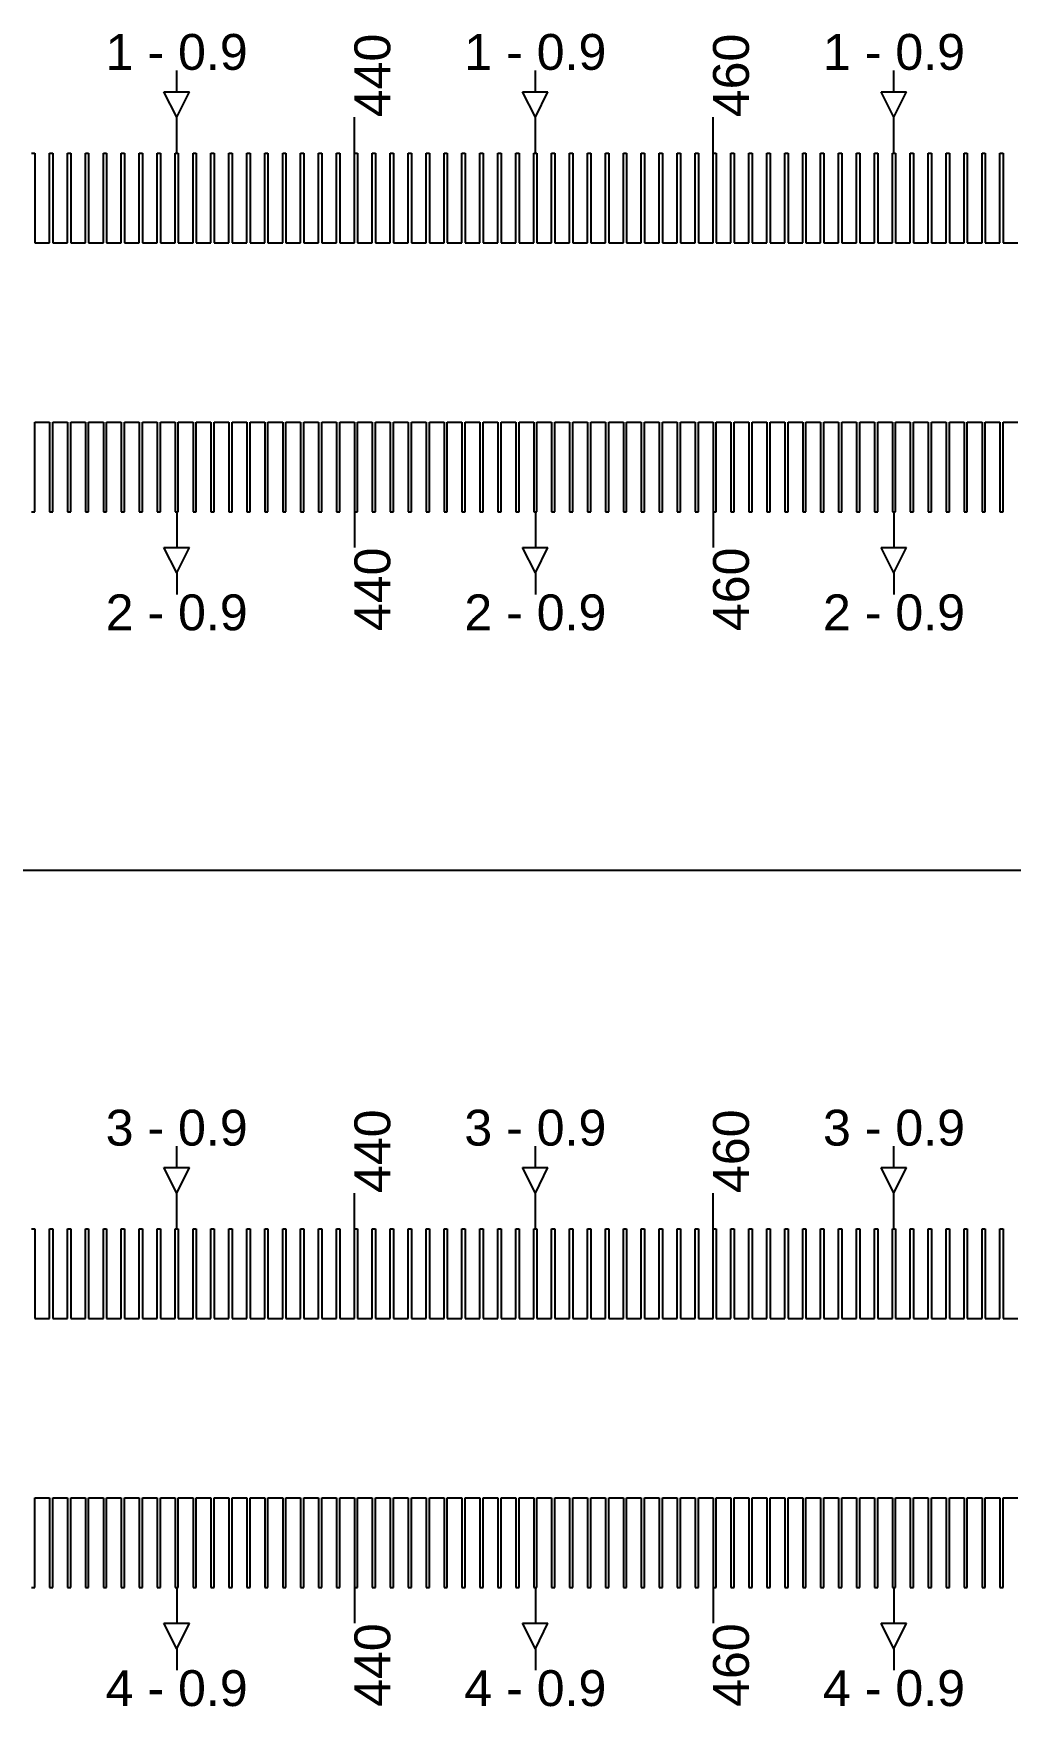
# Model space of a CAD drawing. Extents: x -119394 to 128420, y 74496 to 185496.
# Drawn here: x 11767.3 to 12039.7, y 112562.7 to 113029.2 of the extents above; entities that cross this region are included whole.
import ezdxf

# ---------------------------------------------------------------- set-up
doc = ezdxf.new("R2010")
doc.units = 13
doc.layers.add('CL - Label-1', color=120, linetype='Continuous')
doc.layers.add('CL - Label-2', color=132, linetype='Continuous')
doc.layers.add('CL - Sub-Micro', color=7, linetype='Continuous', true_color=0x47d1ff)
doc.styles.get("Standard").update_dxf_attribs({"font": 'arial.ttf'})

msp = doc.modelspace()

# ---------------------------------------------------------------- linework, layer by layer
for p, q in [((11807.24, 113012.94), (11807.24, 113018.94)), ((11907.24, 113012.94), (11907.24, 113018.94)), ((12007.24, 113012.94), (12007.24, 113018.94)), ((11807.24, 112995.86), (11807.24, 113005.86)), ((11856.79, 112995.86), (11856.79, 113005.86)), ((11907.24, 112995.86), (11907.24, 113005.86)), ((11956.79, 112995.86), (11956.79, 113005.86)), ((12007.24, 112995.86), (12007.24, 113005.86)), ((11807.24, 112895.86), (11807.24, 112885.86)), ((11856.79, 112895.86), (11856.79, 112885.86)), ((11907.24, 112895.86), (11907.24, 112885.86)), ((11956.79, 112895.86), (11956.79, 112885.86)), ((12007.24, 112895.86), (12007.24, 112885.86)), ((11807.24, 112878.79), (11807.24, 112872.79)), ((11907.24, 112878.79), (11907.24, 112872.79)), ((12007.24, 112878.79), (12007.24, 112872.79)), ((4356.79, 112795.86), (14856.79, 112795.86)), ((11807.24, 112712.94), (11807.24, 112718.94)), ((11907.24, 112712.94), (11907.24, 112718.94)), ((12007.24, 112712.94), (12007.24, 112718.94)), ((11807.24, 112695.86), (11807.24, 112705.86)), ((11856.79, 112695.86), (11856.79, 112705.86)), ((11907.24, 112695.86), (11907.24, 112705.86)), ((11956.79, 112695.86), (11956.79, 112705.86)), ((12007.24, 112695.86), (12007.24, 112705.86)), ((11807.24, 112595.86), (11807.24, 112585.86)), ((11856.79, 112595.86), (11856.79, 112585.86)), ((11907.24, 112595.86), (11907.24, 112585.86)), ((11956.79, 112595.86), (11956.79, 112585.86)), ((12007.24, 112595.86), (12007.24, 112585.86)), ((11807.24, 112578.79), (11807.24, 112572.79)), ((11907.24, 112578.79), (11907.24, 112572.79)), ((12007.24, 112578.79), (12007.24, 112572.79))]:
    msp.add_line(p, q)
at = {"layer": 'CL - Label-2'}
for p, q in [((11807.24, 113005.86), (11803.7, 113012.96)), ((11803.7, 113012.96), (11810.77, 113012.96)), ((11807.24, 113005.86), (11810.77, 113012.96)), ((11907.24, 113005.86), (11903.7, 113012.96)), ((11903.7, 113012.96), (11910.77, 113012.96)), ((11907.24, 113005.86), (11910.77, 113012.96)), ((12007.24, 113005.86), (12003.7, 113012.96)), ((12003.7, 113012.96), (12010.77, 113012.96)), ((12007.24, 113005.86), (12010.77, 113012.96)), ((11807.24, 112878.79), (11803.7, 112885.89)), ((11803.7, 112885.89), (11810.77, 112885.89)), ((11807.24, 112878.79), (11810.77, 112885.89)), ((11907.24, 112878.79), (11903.7, 112885.89)), ((11903.7, 112885.89), (11910.77, 112885.89)), ((11907.24, 112878.79), (11910.77, 112885.89)), ((12007.24, 112878.79), (12003.7, 112885.89)), ((12003.7, 112885.89), (12010.77, 112885.89)), ((12007.24, 112878.79), (12010.77, 112885.89)), ((11807.24, 112705.86), (11803.7, 112712.96)), ((11803.7, 112712.96), (11810.77, 112712.96)), ((11807.24, 112705.86), (11810.77, 112712.96)), ((11907.24, 112705.86), (11903.7, 112712.96)), ((11903.7, 112712.96), (11910.77, 112712.96)), ((11907.24, 112705.86), (11910.77, 112712.96)), ((12007.24, 112705.86), (12003.7, 112712.96)), ((12003.7, 112712.96), (12010.77, 112712.96)), ((12007.24, 112705.86), (12010.77, 112712.96)), ((11807.24, 112578.79), (11803.7, 112585.89)), ((11803.7, 112585.89), (11810.77, 112585.89)), ((11807.24, 112578.79), (11810.77, 112585.89)), ((11907.24, 112578.79), (11903.7, 112585.89)), ((11903.7, 112585.89), (11910.77, 112585.89)), ((11907.24, 112578.79), (11910.77, 112585.89)), ((12007.24, 112578.79), (12003.7, 112585.89)), ((12003.7, 112585.89), (12010.77, 112585.89)), ((12007.24, 112578.79), (12010.77, 112585.89))]:
    msp.add_line(p, q, dxfattribs=at)
at = {"layer": 'CL - Sub-Micro'}
for p, q in [((11766.79, 112995.86), (11767.69, 112995.86)), ((11767.69, 112995.86), (11767.69, 112970.86)), ((11771.79, 112970.86), (11771.79, 112995.86)), ((11771.79, 112995.86), (11772.69, 112995.86)), ((11772.69, 112995.86), (11772.69, 112970.86)), ((11776.79, 112970.86), (11776.79, 112995.86)), ((11776.79, 112995.86), (11777.69, 112995.86)), ((11777.69, 112995.86), (11777.69, 112970.86)), ((11781.79, 112970.86), (11781.79, 112995.86)), ((11781.79, 112995.86), (11782.69, 112995.86)), ((11782.69, 112995.86), (11782.69, 112970.86)), ((11786.79, 112970.86), (11786.79, 112995.86)), ((11786.79, 112995.86), (11787.69, 112995.86)), ((11787.69, 112995.86), (11787.69, 112970.86)), ((11791.79, 112970.86), (11791.79, 112995.86)), ((11791.79, 112995.86), (11792.69, 112995.86)), ((11792.69, 112995.86), (11792.69, 112970.86)), ((11796.79, 112970.86), (11796.79, 112995.86)), ((11796.79, 112995.86), (11797.69, 112995.86)), ((11797.69, 112995.86), (11797.69, 112970.86)), ((11801.79, 112970.86), (11801.79, 112995.86)), ((11801.79, 112995.86), (11802.69, 112995.86)), ((11802.69, 112995.86), (11802.69, 112970.86)), ((11806.79, 112970.86), (11806.79, 112995.86)), ((11806.79, 112995.86), (11807.69, 112995.86)), ((11807.69, 112995.86), (11807.69, 112970.86)), ((11811.79, 112970.86), (11811.79, 112995.86)), ((11811.79, 112995.86), (11812.69, 112995.86)), ((11812.69, 112995.86), (11812.69, 112970.86)), ((11816.79, 112970.86), (11816.79, 112995.86)), ((11816.79, 112995.86), (11817.69, 112995.86)), ((11817.69, 112995.86), (11817.69, 112970.86)), ((11821.79, 112970.86), (11821.79, 112995.86)), ((11821.79, 112995.86), (11822.69, 112995.86)), ((11822.69, 112995.86), (11822.69, 112970.86)), ((11826.79, 112970.86), (11826.79, 112995.86)), ((11826.79, 112995.86), (11827.69, 112995.86)), ((11827.69, 112995.86), (11827.69, 112970.86)), ((11831.79, 112970.86), (11831.79, 112995.86)), ((11831.79, 112995.86), (11832.69, 112995.86)), ((11832.69, 112995.86), (11832.69, 112970.86)), ((11836.79, 112970.86), (11836.79, 112995.86)), ((11836.79, 112995.86), (11837.69, 112995.86)), ((11837.69, 112995.86), (11837.69, 112970.86)), ((11841.79, 112970.86), (11841.79, 112995.86)), ((11841.79, 112995.86), (11842.69, 112995.86)), ((11842.69, 112995.86), (11842.69, 112970.86)), ((11846.79, 112970.86), (11846.79, 112995.86)), ((11846.79, 112995.86), (11847.69, 112995.86)), ((11847.69, 112995.86), (11847.69, 112970.86)), ((11851.79, 112970.86), (11851.79, 112995.86)), ((11851.79, 112995.86), (11852.69, 112995.86)), ((11852.69, 112995.86), (11852.69, 112970.86)), ((11856.79, 112970.86), (11856.79, 112995.86)), ((11856.79, 112995.86), (11857.69, 112995.86)), ((11857.69, 112995.86), (11857.69, 112970.86)), ((11861.79, 112970.86), (11861.79, 112995.86)), ((11861.79, 112995.86), (11862.69, 112995.86)), ((11862.69, 112995.86), (11862.69, 112970.86)), ((11866.79, 112970.86), (11866.79, 112995.86)), ((11866.79, 112995.86), (11867.69, 112995.86)), ((11867.69, 112995.86), (11867.69, 112970.86)), ((11871.79, 112970.86), (11871.79, 112995.86)), ((11871.79, 112995.86), (11872.69, 112995.86)), ((11872.69, 112995.86), (11872.69, 112970.86)), ((11876.79, 112970.86), (11876.79, 112995.86)), ((11876.79, 112995.86), (11877.69, 112995.86)), ((11877.69, 112995.86), (11877.69, 112970.86)), ((11881.79, 112970.86), (11881.79, 112995.86)), ((11881.79, 112995.86), (11882.69, 112995.86)), ((11882.69, 112995.86), (11882.69, 112970.86)), ((11886.79, 112970.86), (11886.79, 112995.86)), ((11886.79, 112995.86), (11887.69, 112995.86)), ((11887.69, 112995.86), (11887.69, 112970.86)), ((11891.79, 112970.86), (11891.79, 112995.86)), ((11891.79, 112995.86), (11892.69, 112995.86)), ((11892.69, 112995.86), (11892.69, 112970.86)), ((11896.79, 112970.86), (11896.79, 112995.86)), ((11896.79, 112995.86), (11897.69, 112995.86)), ((11897.69, 112995.86), (11897.69, 112970.86)), ((11901.79, 112970.86), (11901.79, 112995.86)), ((11901.79, 112995.86), (11902.69, 112995.86)), ((11902.69, 112995.86), (11902.69, 112970.86)), ((11906.79, 112970.86), (11906.79, 112995.86)), ((11906.79, 112995.86), (11907.69, 112995.86)), ((11907.69, 112995.86), (11907.69, 112970.86)), ((11911.79, 112970.86), (11911.79, 112995.86)), ((11911.79, 112995.86), (11912.69, 112995.86)), ((11912.69, 112995.86), (11912.69, 112970.86)), ((11916.79, 112970.86), (11916.79, 112995.86)), ((11916.79, 112995.86), (11917.69, 112995.86)), ((11917.69, 112995.86), (11917.69, 112970.86)), ((11921.79, 112970.86), (11921.79, 112995.86)), ((11921.79, 112995.86), (11922.69, 112995.86)), ((11922.69, 112995.86), (11922.69, 112970.86)), ((11926.79, 112970.86), (11926.79, 112995.86)), ((11926.79, 112995.86), (11927.69, 112995.86)), ((11927.69, 112995.86), (11927.69, 112970.86)), ((11931.79, 112970.86), (11931.79, 112995.86)), ((11931.79, 112995.86), (11932.69, 112995.86)), ((11932.69, 112995.86), (11932.69, 112970.86)), ((11936.79, 112970.86), (11936.79, 112995.86)), ((11936.79, 112995.86), (11937.69, 112995.86)), ((11937.69, 112995.86), (11937.69, 112970.86)), ((11941.79, 112970.86), (11941.79, 112995.86)), ((11941.79, 112995.86), (11942.69, 112995.86)), ((11942.69, 112995.86), (11942.69, 112970.86)), ((11946.79, 112970.86), (11946.79, 112995.86)), ((11946.79, 112995.86), (11947.69, 112995.86)), ((11947.69, 112995.86), (11947.69, 112970.86)), ((11951.79, 112970.86), (11951.79, 112995.86)), ((11951.79, 112995.86), (11952.69, 112995.86)), ((11952.69, 112995.86), (11952.69, 112970.86)), ((11956.79, 112970.86), (11956.79, 112995.86)), ((11956.79, 112995.86), (11957.69, 112995.86)), ((11957.69, 112995.86), (11957.69, 112970.86)), ((11961.79, 112970.86), (11961.79, 112995.86)), ((11961.79, 112995.86), (11962.69, 112995.86)), ((11962.69, 112995.86), (11962.69, 112970.86)), ((11966.79, 112970.86), (11966.79, 112995.86)), ((11966.79, 112995.86), (11967.69, 112995.86)), ((11967.69, 112995.86), (11967.69, 112970.86)), ((11971.79, 112970.86), (11971.79, 112995.86)), ((11971.79, 112995.86), (11972.69, 112995.86)), ((11972.69, 112995.86), (11972.69, 112970.86)), ((11976.79, 112970.86), (11976.79, 112995.86)), ((11976.79, 112995.86), (11977.69, 112995.86)), ((11977.69, 112995.86), (11977.69, 112970.86)), ((11981.79, 112970.86), (11981.79, 112995.86)), ((11981.79, 112995.86), (11982.69, 112995.86)), ((11982.69, 112995.86), (11982.69, 112970.86)), ((11986.79, 112970.86), (11986.79, 112995.86)), ((11986.79, 112995.86), (11987.69, 112995.86)), ((11987.69, 112995.86), (11987.69, 112970.86)), ((11991.79, 112970.86), (11991.79, 112995.86)), ((11991.79, 112995.86), (11992.69, 112995.86)), ((11992.69, 112995.86), (11992.69, 112970.86)), ((11996.79, 112970.86), (11996.79, 112995.86)), ((11996.79, 112995.86), (11997.69, 112995.86)), ((11997.69, 112995.86), (11997.69, 112970.86)), ((12001.79, 112970.86), (12001.79, 112995.86)), ((12001.79, 112995.86), (12002.69, 112995.86)), ((12002.69, 112995.86), (12002.69, 112970.86)), ((12006.79, 112970.86), (12006.79, 112995.86)), ((12006.79, 112995.86), (12007.69, 112995.86)), ((12007.69, 112995.86), (12007.69, 112970.86)), ((12011.79, 112970.86), (12011.79, 112995.86)), ((12011.79, 112995.86), (12012.69, 112995.86)), ((12012.69, 112995.86), (12012.69, 112970.86)), ((12016.79, 112970.86), (12016.79, 112995.86)), ((12016.79, 112995.86), (12017.69, 112995.86)), ((12017.69, 112995.86), (12017.69, 112970.86)), ((12021.79, 112970.86), (12021.79, 112995.86)), ((12021.79, 112995.86), (12022.69, 112995.86)), ((12022.69, 112995.86), (12022.69, 112970.86)), ((12026.79, 112970.86), (12026.79, 112995.86)), ((12026.79, 112995.86), (12027.69, 112995.86)), ((12027.69, 112995.86), (12027.69, 112970.86)), ((12031.79, 112970.86), (12031.79, 112995.86)), ((12031.79, 112995.86), (12032.69, 112995.86)), ((12032.69, 112995.86), (12032.69, 112970.86)), ((12036.79, 112970.86), (12036.79, 112995.86)), ((12036.79, 112995.86), (12037.69, 112995.86)), ((12037.69, 112995.86), (12037.69, 112970.86)), ((11767.69, 112970.86), (11771.79, 112970.86)), ((11772.69, 112970.86), (11776.79, 112970.86)), ((11777.69, 112970.86), (11781.79, 112970.86)), ((11782.69, 112970.86), (11786.79, 112970.86)), ((11787.69, 112970.86), (11791.79, 112970.86)), ((11792.69, 112970.86), (11796.79, 112970.86)), ((11797.69, 112970.86), (11801.79, 112970.86)), ((11802.69, 112970.86), (11806.79, 112970.86)), ((11807.69, 112970.86), (11811.79, 112970.86)), ((11812.69, 112970.86), (11816.79, 112970.86)), ((11817.69, 112970.86), (11821.79, 112970.86)), ((11822.69, 112970.86), (11826.79, 112970.86)), ((11827.69, 112970.86), (11831.79, 112970.86)), ((11832.69, 112970.86), (11836.79, 112970.86)), ((11837.69, 112970.86), (11841.79, 112970.86)), ((11842.69, 112970.86), (11846.79, 112970.86)), ((11847.69, 112970.86), (11851.79, 112970.86)), ((11852.69, 112970.86), (11856.79, 112970.86)), ((11857.69, 112970.86), (11861.79, 112970.86)), ((11862.69, 112970.86), (11866.79, 112970.86)), ((11867.69, 112970.86), (11871.79, 112970.86)), ((11872.69, 112970.86), (11876.79, 112970.86)), ((11877.69, 112970.86), (11881.79, 112970.86)), ((11882.69, 112970.86), (11886.79, 112970.86)), ((11887.69, 112970.86), (11891.79, 112970.86)), ((11892.69, 112970.86), (11896.79, 112970.86)), ((11897.69, 112970.86), (11901.79, 112970.86)), ((11902.69, 112970.86), (11906.79, 112970.86)), ((11907.69, 112970.86), (11911.79, 112970.86)), ((11912.69, 112970.86), (11916.79, 112970.86)), ((11917.69, 112970.86), (11921.79, 112970.86)), ((11922.69, 112970.86), (11926.79, 112970.86)), ((11927.69, 112970.86), (11931.79, 112970.86)), ((11932.69, 112970.86), (11936.79, 112970.86)), ((11937.69, 112970.86), (11941.79, 112970.86)), ((11942.69, 112970.86), (11946.79, 112970.86)), ((11947.69, 112970.86), (11951.79, 112970.86)), ((11952.69, 112970.86), (11956.79, 112970.86)), ((11957.69, 112970.86), (11961.79, 112970.86)), ((11962.69, 112970.86), (11966.79, 112970.86)), ((11967.69, 112970.86), (11971.79, 112970.86)), ((11972.69, 112970.86), (11976.79, 112970.86)), ((11977.69, 112970.86), (11981.79, 112970.86)), ((11982.69, 112970.86), (11986.79, 112970.86)), ((11987.69, 112970.86), (11991.79, 112970.86)), ((11992.69, 112970.86), (11996.79, 112970.86)), ((11997.69, 112970.86), (12001.79, 112970.86)), ((12002.69, 112970.86), (12006.79, 112970.86)), ((12007.69, 112970.86), (12011.79, 112970.86)), ((12012.69, 112970.86), (12016.79, 112970.86)), ((12017.69, 112970.86), (12021.79, 112970.86)), ((12022.69, 112970.86), (12026.79, 112970.86)), ((12027.69, 112970.86), (12031.79, 112970.86)), ((12032.69, 112970.86), (12036.79, 112970.86)), ((12037.69, 112970.86), (12041.79, 112970.86)), ((11767.69, 112895.86), (11767.69, 112920.86)), ((11767.69, 112920.86), (11771.79, 112920.86)), ((11771.79, 112920.86), (11771.79, 112895.86)), ((11772.69, 112895.86), (11772.69, 112920.86)), ((11772.69, 112920.86), (11776.79, 112920.86)), ((11776.79, 112920.86), (11776.79, 112895.86)), ((11777.69, 112895.86), (11777.69, 112920.86)), ((11777.69, 112920.86), (11781.79, 112920.86)), ((11781.79, 112920.86), (11781.79, 112895.86)), ((11782.69, 112895.86), (11782.69, 112920.86)), ((11782.69, 112920.86), (11786.79, 112920.86)), ((11786.79, 112920.86), (11786.79, 112895.86)), ((11787.69, 112895.86), (11787.69, 112920.86)), ((11787.69, 112920.86), (11791.79, 112920.86)), ((11791.79, 112920.86), (11791.79, 112895.86)), ((11792.69, 112895.86), (11792.69, 112920.86)), ((11792.69, 112920.86), (11796.79, 112920.86)), ((11796.79, 112920.86), (11796.79, 112895.86)), ((11797.69, 112895.86), (11797.69, 112920.86)), ((11797.69, 112920.86), (11801.79, 112920.86)), ((11801.79, 112920.86), (11801.79, 112895.86)), ((11802.69, 112895.86), (11802.69, 112920.86)), ((11802.69, 112920.86), (11806.79, 112920.86)), ((11806.79, 112920.86), (11806.79, 112895.86)), ((11807.69, 112895.86), (11807.69, 112920.86)), ((11807.69, 112920.86), (11811.79, 112920.86)), ((11811.79, 112920.86), (11811.79, 112895.86)), ((11812.69, 112895.86), (11812.69, 112920.86)), ((11812.69, 112920.86), (11816.79, 112920.86)), ((11816.79, 112920.86), (11816.79, 112895.86)), ((11817.69, 112895.86), (11817.69, 112920.86)), ((11817.69, 112920.86), (11821.79, 112920.86)), ((11821.79, 112920.86), (11821.79, 112895.86)), ((11822.69, 112895.86), (11822.69, 112920.86)), ((11822.69, 112920.86), (11826.79, 112920.86)), ((11826.79, 112920.86), (11826.79, 112895.86)), ((11827.69, 112895.86), (11827.69, 112920.86)), ((11827.69, 112920.86), (11831.79, 112920.86)), ((11831.79, 112920.86), (11831.79, 112895.86)), ((11832.69, 112895.86), (11832.69, 112920.86)), ((11832.69, 112920.86), (11836.79, 112920.86)), ((11836.79, 112920.86), (11836.79, 112895.86)), ((11837.69, 112895.86), (11837.69, 112920.86)), ((11837.69, 112920.86), (11841.79, 112920.86)), ((11841.79, 112920.86), (11841.79, 112895.86)), ((11842.69, 112895.86), (11842.69, 112920.86)), ((11842.69, 112920.86), (11846.79, 112920.86)), ((11846.79, 112920.86), (11846.79, 112895.86)), ((11847.69, 112895.86), (11847.69, 112920.86)), ((11847.69, 112920.86), (11851.79, 112920.86)), ((11851.79, 112920.86), (11851.79, 112895.86)), ((11852.69, 112895.86), (11852.69, 112920.86)), ((11852.69, 112920.86), (11856.79, 112920.86)), ((11856.79, 112920.86), (11856.79, 112895.86)), ((11857.69, 112895.86), (11857.69, 112920.86)), ((11857.69, 112920.86), (11861.79, 112920.86)), ((11861.79, 112920.86), (11861.79, 112895.86)), ((11862.69, 112895.86), (11862.69, 112920.86)), ((11862.69, 112920.86), (11866.79, 112920.86)), ((11866.79, 112920.86), (11866.79, 112895.86)), ((11867.69, 112895.86), (11867.69, 112920.86)), ((11867.69, 112920.86), (11871.79, 112920.86)), ((11871.79, 112920.86), (11871.79, 112895.86)), ((11872.69, 112895.86), (11872.69, 112920.86)), ((11872.69, 112920.86), (11876.79, 112920.86)), ((11876.79, 112920.86), (11876.79, 112895.86)), ((11877.69, 112895.86), (11877.69, 112920.86)), ((11877.69, 112920.86), (11881.79, 112920.86)), ((11881.79, 112920.86), (11881.79, 112895.86)), ((11882.69, 112895.86), (11882.69, 112920.86)), ((11882.69, 112920.86), (11886.79, 112920.86)), ((11886.79, 112920.86), (11886.79, 112895.86)), ((11887.69, 112895.86), (11887.69, 112920.86)), ((11887.69, 112920.86), (11891.79, 112920.86)), ((11891.79, 112920.86), (11891.79, 112895.86)), ((11892.69, 112895.86), (11892.69, 112920.86)), ((11892.69, 112920.86), (11896.79, 112920.86)), ((11896.79, 112920.86), (11896.79, 112895.86)), ((11897.69, 112895.86), (11897.69, 112920.86)), ((11897.69, 112920.86), (11901.79, 112920.86)), ((11901.79, 112920.86), (11901.79, 112895.86)), ((11902.69, 112895.86), (11902.69, 112920.86)), ((11902.69, 112920.86), (11906.79, 112920.86)), ((11906.79, 112920.86), (11906.79, 112895.86)), ((11907.69, 112895.86), (11907.69, 112920.86)), ((11907.69, 112920.86), (11911.79, 112920.86)), ((11911.79, 112920.86), (11911.79, 112895.86)), ((11912.69, 112895.86), (11912.69, 112920.86)), ((11912.69, 112920.86), (11916.79, 112920.86)), ((11916.79, 112920.86), (11916.79, 112895.86)), ((11917.69, 112895.86), (11917.69, 112920.86)), ((11917.69, 112920.86), (11921.79, 112920.86)), ((11921.79, 112920.86), (11921.79, 112895.86)), ((11922.69, 112895.86), (11922.69, 112920.86)), ((11922.69, 112920.86), (11926.79, 112920.86)), ((11926.79, 112920.86), (11926.79, 112895.86)), ((11927.69, 112895.86), (11927.69, 112920.86)), ((11927.69, 112920.86), (11931.79, 112920.86)), ((11931.79, 112920.86), (11931.79, 112895.86)), ((11932.69, 112895.86), (11932.69, 112920.86)), ((11932.69, 112920.86), (11936.79, 112920.86)), ((11936.79, 112920.86), (11936.79, 112895.86)), ((11937.69, 112895.86), (11937.69, 112920.86)), ((11937.69, 112920.86), (11941.79, 112920.86)), ((11941.79, 112920.86), (11941.79, 112895.86)), ((11942.69, 112895.86), (11942.69, 112920.86)), ((11942.69, 112920.86), (11946.79, 112920.86)), ((11946.79, 112920.86), (11946.79, 112895.86)), ((11947.69, 112895.86), (11947.69, 112920.86)), ((11947.69, 112920.86), (11951.79, 112920.86)), ((11951.79, 112920.86), (11951.79, 112895.86)), ((11952.69, 112895.86), (11952.69, 112920.86)), ((11952.69, 112920.86), (11956.79, 112920.86)), ((11956.79, 112920.86), (11956.79, 112895.86)), ((11957.69, 112895.86), (11957.69, 112920.86)), ((11957.69, 112920.86), (11961.79, 112920.86)), ((11961.79, 112920.86), (11961.79, 112895.86)), ((11962.69, 112895.86), (11962.69, 112920.86)), ((11962.69, 112920.86), (11966.79, 112920.86)), ((11966.79, 112920.86), (11966.79, 112895.86)), ((11967.69, 112895.86), (11967.69, 112920.86)), ((11967.69, 112920.86), (11971.79, 112920.86)), ((11971.79, 112920.86), (11971.79, 112895.86)), ((11972.69, 112895.86), (11972.69, 112920.86)), ((11972.69, 112920.86), (11976.79, 112920.86)), ((11976.79, 112920.86), (11976.79, 112895.86)), ((11977.69, 112895.86), (11977.69, 112920.86)), ((11977.69, 112920.86), (11981.79, 112920.86)), ((11981.79, 112920.86), (11981.79, 112895.86)), ((11982.69, 112895.86), (11982.69, 112920.86)), ((11982.69, 112920.86), (11986.79, 112920.86)), ((11986.79, 112920.86), (11986.79, 112895.86)), ((11987.69, 112895.86), (11987.69, 112920.86)), ((11987.69, 112920.86), (11991.79, 112920.86)), ((11991.79, 112920.86), (11991.79, 112895.86)), ((11992.69, 112895.86), (11992.69, 112920.86)), ((11992.69, 112920.86), (11996.79, 112920.86)), ((11996.79, 112920.86), (11996.79, 112895.86)), ((11997.69, 112895.86), (11997.69, 112920.86)), ((11997.69, 112920.86), (12001.79, 112920.86)), ((12001.79, 112920.86), (12001.79, 112895.86)), ((12002.69, 112895.86), (12002.69, 112920.86)), ((12002.69, 112920.86), (12006.79, 112920.86)), ((12006.79, 112920.86), (12006.79, 112895.86)), ((12007.69, 112895.86), (12007.69, 112920.86)), ((12007.69, 112920.86), (12011.79, 112920.86)), ((12011.79, 112920.86), (12011.79, 112895.86)), ((12012.69, 112895.86), (12012.69, 112920.86)), ((12012.69, 112920.86), (12016.79, 112920.86)), ((12016.79, 112920.86), (12016.79, 112895.86)), ((12017.69, 112895.86), (12017.69, 112920.86)), ((12017.69, 112920.86), (12021.79, 112920.86)), ((12021.79, 112920.86), (12021.79, 112895.86)), ((12022.69, 112895.86), (12022.69, 112920.86)), ((12022.69, 112920.86), (12026.79, 112920.86)), ((12026.79, 112920.86), (12026.79, 112895.86)), ((12027.69, 112895.86), (12027.69, 112920.86)), ((12027.69, 112920.86), (12031.79, 112920.86)), ((12031.79, 112920.86), (12031.79, 112895.86)), ((12032.69, 112895.86), (12032.69, 112920.86)), ((12032.69, 112920.86), (12036.79, 112920.86)), ((12036.79, 112920.86), (12036.79, 112895.86)), ((12037.69, 112895.86), (12037.69, 112920.86)), ((12037.69, 112920.86), (12041.79, 112920.86)), ((11766.79, 112895.86), (11767.69, 112895.86)), ((11771.79, 112895.86), (11772.69, 112895.86)), ((11776.79, 112895.86), (11777.69, 112895.86)), ((11781.79, 112895.86), (11782.69, 112895.86)), ((11786.79, 112895.86), (11787.69, 112895.86)), ((11791.79, 112895.86), (11792.69, 112895.86)), ((11796.79, 112895.86), (11797.69, 112895.86)), ((11801.79, 112895.86), (11802.69, 112895.86)), ((11806.79, 112895.86), (11807.69, 112895.86)), ((11811.79, 112895.86), (11812.69, 112895.86)), ((11816.79, 112895.86), (11817.69, 112895.86)), ((11821.79, 112895.86), (11822.69, 112895.86)), ((11826.79, 112895.86), (11827.69, 112895.86)), ((11831.79, 112895.86), (11832.69, 112895.86)), ((11836.79, 112895.86), (11837.69, 112895.86)), ((11841.79, 112895.86), (11842.69, 112895.86)), ((11846.79, 112895.86), (11847.69, 112895.86)), ((11851.79, 112895.86), (11852.69, 112895.86)), ((11856.79, 112895.86), (11857.69, 112895.86)), ((11861.79, 112895.86), (11862.69, 112895.86)), ((11866.79, 112895.86), (11867.69, 112895.86)), ((11871.79, 112895.86), (11872.69, 112895.86)), ((11876.79, 112895.86), (11877.69, 112895.86)), ((11881.79, 112895.86), (11882.69, 112895.86)), ((11886.79, 112895.86), (11887.69, 112895.86)), ((11891.79, 112895.86), (11892.69, 112895.86)), ((11896.79, 112895.86), (11897.69, 112895.86)), ((11901.79, 112895.86), (11902.69, 112895.86)), ((11906.79, 112895.86), (11907.69, 112895.86)), ((11911.79, 112895.86), (11912.69, 112895.86)), ((11916.79, 112895.86), (11917.69, 112895.86)), ((11921.79, 112895.86), (11922.69, 112895.86)), ((11926.79, 112895.86), (11927.69, 112895.86)), ((11931.79, 112895.86), (11932.69, 112895.86)), ((11936.79, 112895.86), (11937.69, 112895.86)), ((11941.79, 112895.86), (11942.69, 112895.86)), ((11946.79, 112895.86), (11947.69, 112895.86)), ((11951.79, 112895.86), (11952.69, 112895.86)), ((11956.79, 112895.86), (11957.69, 112895.86)), ((11961.79, 112895.86), (11962.69, 112895.86)), ((11966.79, 112895.86), (11967.69, 112895.86)), ((11971.79, 112895.86), (11972.69, 112895.86)), ((11976.79, 112895.86), (11977.69, 112895.86)), ((11981.79, 112895.86), (11982.69, 112895.86)), ((11986.79, 112895.86), (11987.69, 112895.86)), ((11991.79, 112895.86), (11992.69, 112895.86)), ((11996.79, 112895.86), (11997.69, 112895.86)), ((12001.79, 112895.86), (12002.69, 112895.86)), ((12006.79, 112895.86), (12007.69, 112895.86)), ((12011.79, 112895.86), (12012.69, 112895.86)), ((12016.79, 112895.86), (12017.69, 112895.86)), ((12021.79, 112895.86), (12022.69, 112895.86)), ((12026.79, 112895.86), (12027.69, 112895.86)), ((12031.79, 112895.86), (12032.69, 112895.86)), ((12036.79, 112895.86), (12037.69, 112895.86)), ((11766.79, 112695.86), (11767.69, 112695.86)), ((11767.69, 112695.86), (11767.69, 112670.86)), ((11771.79, 112670.86), (11771.79, 112695.86)), ((11771.79, 112695.86), (11772.69, 112695.86)), ((11772.69, 112695.86), (11772.69, 112670.86)), ((11776.79, 112670.86), (11776.79, 112695.86)), ((11776.79, 112695.86), (11777.69, 112695.86)), ((11777.69, 112695.86), (11777.69, 112670.86)), ((11781.79, 112670.86), (11781.79, 112695.86)), ((11781.79, 112695.86), (11782.69, 112695.86)), ((11782.69, 112695.86), (11782.69, 112670.86)), ((11786.79, 112670.86), (11786.79, 112695.86)), ((11786.79, 112695.86), (11787.69, 112695.86)), ((11787.69, 112695.86), (11787.69, 112670.86)), ((11791.79, 112670.86), (11791.79, 112695.86)), ((11791.79, 112695.86), (11792.69, 112695.86)), ((11792.69, 112695.86), (11792.69, 112670.86)), ((11796.79, 112670.86), (11796.79, 112695.86)), ((11796.79, 112695.86), (11797.69, 112695.86)), ((11797.69, 112695.86), (11797.69, 112670.86)), ((11801.79, 112670.86), (11801.79, 112695.86)), ((11801.79, 112695.86), (11802.69, 112695.86)), ((11802.69, 112695.86), (11802.69, 112670.86)), ((11806.79, 112670.86), (11806.79, 112695.86)), ((11806.79, 112695.86), (11807.69, 112695.86)), ((11807.69, 112695.86), (11807.69, 112670.86)), ((11811.79, 112670.86), (11811.79, 112695.86)), ((11811.79, 112695.86), (11812.69, 112695.86)), ((11812.69, 112695.86), (11812.69, 112670.86)), ((11816.79, 112670.86), (11816.79, 112695.86)), ((11816.79, 112695.86), (11817.69, 112695.86)), ((11817.69, 112695.86), (11817.69, 112670.86)), ((11821.79, 112670.86), (11821.79, 112695.86)), ((11821.79, 112695.86), (11822.69, 112695.86)), ((11822.69, 112695.86), (11822.69, 112670.86)), ((11826.79, 112670.86), (11826.79, 112695.86)), ((11826.79, 112695.86), (11827.69, 112695.86)), ((11827.69, 112695.86), (11827.69, 112670.86)), ((11831.79, 112670.86), (11831.79, 112695.86)), ((11831.79, 112695.86), (11832.69, 112695.86)), ((11832.69, 112695.86), (11832.69, 112670.86)), ((11836.79, 112670.86), (11836.79, 112695.86)), ((11836.79, 112695.86), (11837.69, 112695.86)), ((11837.69, 112695.86), (11837.69, 112670.86)), ((11841.79, 112670.86), (11841.79, 112695.86)), ((11841.79, 112695.86), (11842.69, 112695.86)), ((11842.69, 112695.86), (11842.69, 112670.86)), ((11846.79, 112670.86), (11846.79, 112695.86)), ((11846.79, 112695.86), (11847.69, 112695.86)), ((11847.69, 112695.86), (11847.69, 112670.86)), ((11851.79, 112670.86), (11851.79, 112695.86)), ((11851.79, 112695.86), (11852.69, 112695.86)), ((11852.69, 112695.86), (11852.69, 112670.86)), ((11856.79, 112670.86), (11856.79, 112695.86)), ((11856.79, 112695.86), (11857.69, 112695.86)), ((11857.69, 112695.86), (11857.69, 112670.86)), ((11861.79, 112670.86), (11861.79, 112695.86)), ((11861.79, 112695.86), (11862.69, 112695.86)), ((11862.69, 112695.86), (11862.69, 112670.86)), ((11866.79, 112670.86), (11866.79, 112695.86)), ((11866.79, 112695.86), (11867.69, 112695.86)), ((11867.69, 112695.86), (11867.69, 112670.86)), ((11871.79, 112670.86), (11871.79, 112695.86)), ((11871.79, 112695.86), (11872.69, 112695.86)), ((11872.69, 112695.86), (11872.69, 112670.86)), ((11876.79, 112670.86), (11876.79, 112695.86)), ((11876.79, 112695.86), (11877.69, 112695.86)), ((11877.69, 112695.86), (11877.69, 112670.86)), ((11881.79, 112670.86), (11881.79, 112695.86)), ((11881.79, 112695.86), (11882.69, 112695.86)), ((11882.69, 112695.86), (11882.69, 112670.86)), ((11886.79, 112670.86), (11886.79, 112695.86)), ((11886.79, 112695.86), (11887.69, 112695.86)), ((11887.69, 112695.86), (11887.69, 112670.86)), ((11891.79, 112670.86), (11891.79, 112695.86)), ((11891.79, 112695.86), (11892.69, 112695.86)), ((11892.69, 112695.86), (11892.69, 112670.86)), ((11896.79, 112670.86), (11896.79, 112695.86)), ((11896.79, 112695.86), (11897.69, 112695.86)), ((11897.69, 112695.86), (11897.69, 112670.86)), ((11901.79, 112670.86), (11901.79, 112695.86)), ((11901.79, 112695.86), (11902.69, 112695.86)), ((11902.69, 112695.86), (11902.69, 112670.86)), ((11906.79, 112670.86), (11906.79, 112695.86)), ((11906.79, 112695.86), (11907.69, 112695.86)), ((11907.69, 112695.86), (11907.69, 112670.86)), ((11911.79, 112670.86), (11911.79, 112695.86)), ((11911.79, 112695.86), (11912.69, 112695.86)), ((11912.69, 112695.86), (11912.69, 112670.86)), ((11916.79, 112670.86), (11916.79, 112695.86)), ((11916.79, 112695.86), (11917.69, 112695.86)), ((11917.69, 112695.86), (11917.69, 112670.86)), ((11921.79, 112670.86), (11921.79, 112695.86)), ((11921.79, 112695.86), (11922.69, 112695.86)), ((11922.69, 112695.86), (11922.69, 112670.86)), ((11926.79, 112670.86), (11926.79, 112695.86)), ((11926.79, 112695.86), (11927.69, 112695.86)), ((11927.69, 112695.86), (11927.69, 112670.86)), ((11931.79, 112670.86), (11931.79, 112695.86)), ((11931.79, 112695.86), (11932.69, 112695.86)), ((11932.69, 112695.86), (11932.69, 112670.86)), ((11936.79, 112670.86), (11936.79, 112695.86)), ((11936.79, 112695.86), (11937.69, 112695.86)), ((11937.69, 112695.86), (11937.69, 112670.86)), ((11941.79, 112670.86), (11941.79, 112695.86)), ((11941.79, 112695.86), (11942.69, 112695.86)), ((11942.69, 112695.86), (11942.69, 112670.86)), ((11946.79, 112670.86), (11946.79, 112695.86)), ((11946.79, 112695.86), (11947.69, 112695.86)), ((11947.69, 112695.86), (11947.69, 112670.86)), ((11951.79, 112670.86), (11951.79, 112695.86)), ((11951.79, 112695.86), (11952.69, 112695.86)), ((11952.69, 112695.86), (11952.69, 112670.86)), ((11956.79, 112670.86), (11956.79, 112695.86)), ((11956.79, 112695.86), (11957.69, 112695.86)), ((11957.69, 112695.86), (11957.69, 112670.86)), ((11961.79, 112670.86), (11961.79, 112695.86)), ((11961.79, 112695.86), (11962.69, 112695.86)), ((11962.69, 112695.86), (11962.69, 112670.86)), ((11966.79, 112670.86), (11966.79, 112695.86)), ((11966.79, 112695.86), (11967.69, 112695.86)), ((11967.69, 112695.86), (11967.69, 112670.86)), ((11971.79, 112670.86), (11971.79, 112695.86)), ((11971.79, 112695.86), (11972.69, 112695.86)), ((11972.69, 112695.86), (11972.69, 112670.86)), ((11976.79, 112670.86), (11976.79, 112695.86)), ((11976.79, 112695.86), (11977.69, 112695.86)), ((11977.69, 112695.86), (11977.69, 112670.86)), ((11981.79, 112670.86), (11981.79, 112695.86)), ((11981.79, 112695.86), (11982.69, 112695.86)), ((11982.69, 112695.86), (11982.69, 112670.86)), ((11986.79, 112670.86), (11986.79, 112695.86)), ((11986.79, 112695.86), (11987.69, 112695.86)), ((11987.69, 112695.86), (11987.69, 112670.86)), ((11991.79, 112670.86), (11991.79, 112695.86)), ((11991.79, 112695.86), (11992.69, 112695.86)), ((11992.69, 112695.86), (11992.69, 112670.86)), ((11996.79, 112670.86), (11996.79, 112695.86)), ((11996.79, 112695.86), (11997.69, 112695.86)), ((11997.69, 112695.86), (11997.69, 112670.86)), ((12001.79, 112670.86), (12001.79, 112695.86)), ((12001.79, 112695.86), (12002.69, 112695.86)), ((12002.69, 112695.86), (12002.69, 112670.86)), ((12006.79, 112670.86), (12006.79, 112695.86)), ((12006.79, 112695.86), (12007.69, 112695.86)), ((12007.69, 112695.86), (12007.69, 112670.86)), ((12011.79, 112670.86), (12011.79, 112695.86)), ((12011.79, 112695.86), (12012.69, 112695.86)), ((12012.69, 112695.86), (12012.69, 112670.86)), ((12016.79, 112670.86), (12016.79, 112695.86)), ((12016.79, 112695.86), (12017.69, 112695.86)), ((12017.69, 112695.86), (12017.69, 112670.86)), ((12021.79, 112670.86), (12021.79, 112695.86)), ((12021.79, 112695.86), (12022.69, 112695.86)), ((12022.69, 112695.86), (12022.69, 112670.86)), ((12026.79, 112670.86), (12026.79, 112695.86)), ((12026.79, 112695.86), (12027.69, 112695.86)), ((12027.69, 112695.86), (12027.69, 112670.86)), ((12031.79, 112670.86), (12031.79, 112695.86)), ((12031.79, 112695.86), (12032.69, 112695.86)), ((12032.69, 112695.86), (12032.69, 112670.86)), ((12036.79, 112670.86), (12036.79, 112695.86)), ((12036.79, 112695.86), (12037.69, 112695.86)), ((12037.69, 112695.86), (12037.69, 112670.86)), ((11767.69, 112670.86), (11771.79, 112670.86)), ((11772.69, 112670.86), (11776.79, 112670.86)), ((11777.69, 112670.86), (11781.79, 112670.86)), ((11782.69, 112670.86), (11786.79, 112670.86)), ((11787.69, 112670.86), (11791.79, 112670.86)), ((11792.69, 112670.86), (11796.79, 112670.86)), ((11797.69, 112670.86), (11801.79, 112670.86)), ((11802.69, 112670.86), (11806.79, 112670.86)), ((11807.69, 112670.86), (11811.79, 112670.86)), ((11812.69, 112670.86), (11816.79, 112670.86)), ((11817.69, 112670.86), (11821.79, 112670.86)), ((11822.69, 112670.86), (11826.79, 112670.86)), ((11827.69, 112670.86), (11831.79, 112670.86)), ((11832.69, 112670.86), (11836.79, 112670.86)), ((11837.69, 112670.86), (11841.79, 112670.86)), ((11842.69, 112670.86), (11846.79, 112670.86)), ((11847.69, 112670.86), (11851.79, 112670.86)), ((11852.69, 112670.86), (11856.79, 112670.86)), ((11857.69, 112670.86), (11861.79, 112670.86)), ((11862.69, 112670.86), (11866.79, 112670.86)), ((11867.69, 112670.86), (11871.79, 112670.86)), ((11872.69, 112670.86), (11876.79, 112670.86)), ((11877.69, 112670.86), (11881.79, 112670.86)), ((11882.69, 112670.86), (11886.79, 112670.86)), ((11887.69, 112670.86), (11891.79, 112670.86)), ((11892.69, 112670.86), (11896.79, 112670.86)), ((11897.69, 112670.86), (11901.79, 112670.86)), ((11902.69, 112670.86), (11906.79, 112670.86)), ((11907.69, 112670.86), (11911.79, 112670.86)), ((11912.69, 112670.86), (11916.79, 112670.86)), ((11917.69, 112670.86), (11921.79, 112670.86)), ((11922.69, 112670.86), (11926.79, 112670.86)), ((11927.69, 112670.86), (11931.79, 112670.86)), ((11932.69, 112670.86), (11936.79, 112670.86)), ((11937.69, 112670.86), (11941.79, 112670.86)), ((11942.69, 112670.86), (11946.79, 112670.86)), ((11947.69, 112670.86), (11951.79, 112670.86)), ((11952.69, 112670.86), (11956.79, 112670.86)), ((11957.69, 112670.86), (11961.79, 112670.86)), ((11962.69, 112670.86), (11966.79, 112670.86)), ((11967.69, 112670.86), (11971.79, 112670.86)), ((11972.69, 112670.86), (11976.79, 112670.86)), ((11977.69, 112670.86), (11981.79, 112670.86)), ((11982.69, 112670.86), (11986.79, 112670.86)), ((11987.69, 112670.86), (11991.79, 112670.86)), ((11992.69, 112670.86), (11996.79, 112670.86)), ((11997.69, 112670.86), (12001.79, 112670.86)), ((12002.69, 112670.86), (12006.79, 112670.86)), ((12007.69, 112670.86), (12011.79, 112670.86)), ((12012.69, 112670.86), (12016.79, 112670.86)), ((12017.69, 112670.86), (12021.79, 112670.86)), ((12022.69, 112670.86), (12026.79, 112670.86)), ((12027.69, 112670.86), (12031.79, 112670.86)), ((12032.69, 112670.86), (12036.79, 112670.86)), ((12037.69, 112670.86), (12041.79, 112670.86)), ((11767.69, 112595.86), (11767.69, 112620.86)), ((11767.69, 112620.86), (11771.79, 112620.86)), ((11771.79, 112620.86), (11771.79, 112595.86)), ((11772.69, 112595.86), (11772.69, 112620.86)), ((11772.69, 112620.86), (11776.79, 112620.86)), ((11776.79, 112620.86), (11776.79, 112595.86)), ((11777.69, 112595.86), (11777.69, 112620.86)), ((11777.69, 112620.86), (11781.79, 112620.86)), ((11781.79, 112620.86), (11781.79, 112595.86)), ((11782.69, 112595.86), (11782.69, 112620.86)), ((11782.69, 112620.86), (11786.79, 112620.86)), ((11786.79, 112620.86), (11786.79, 112595.86)), ((11787.69, 112595.86), (11787.69, 112620.86)), ((11787.69, 112620.86), (11791.79, 112620.86)), ((11791.79, 112620.86), (11791.79, 112595.86)), ((11792.69, 112595.86), (11792.69, 112620.86)), ((11792.69, 112620.86), (11796.79, 112620.86)), ((11796.79, 112620.86), (11796.79, 112595.86)), ((11797.69, 112595.86), (11797.69, 112620.86)), ((11797.69, 112620.86), (11801.79, 112620.86)), ((11801.79, 112620.86), (11801.79, 112595.86)), ((11802.69, 112595.86), (11802.69, 112620.86)), ((11802.69, 112620.86), (11806.79, 112620.86)), ((11806.79, 112620.86), (11806.79, 112595.86)), ((11807.69, 112595.86), (11807.69, 112620.86)), ((11807.69, 112620.86), (11811.79, 112620.86)), ((11811.79, 112620.86), (11811.79, 112595.86)), ((11812.69, 112595.86), (11812.69, 112620.86)), ((11812.69, 112620.86), (11816.79, 112620.86)), ((11816.79, 112620.86), (11816.79, 112595.86)), ((11817.69, 112595.86), (11817.69, 112620.86)), ((11817.69, 112620.86), (11821.79, 112620.86)), ((11821.79, 112620.86), (11821.79, 112595.86)), ((11822.69, 112595.86), (11822.69, 112620.86)), ((11822.69, 112620.86), (11826.79, 112620.86)), ((11826.79, 112620.86), (11826.79, 112595.86)), ((11827.69, 112595.86), (11827.69, 112620.86)), ((11827.69, 112620.86), (11831.79, 112620.86)), ((11831.79, 112620.86), (11831.79, 112595.86)), ((11832.69, 112595.86), (11832.69, 112620.86)), ((11832.69, 112620.86), (11836.79, 112620.86)), ((11836.79, 112620.86), (11836.79, 112595.86)), ((11837.69, 112595.86), (11837.69, 112620.86)), ((11837.69, 112620.86), (11841.79, 112620.86)), ((11841.79, 112620.86), (11841.79, 112595.86)), ((11842.69, 112595.86), (11842.69, 112620.86)), ((11842.69, 112620.86), (11846.79, 112620.86)), ((11846.79, 112620.86), (11846.79, 112595.86)), ((11847.69, 112595.86), (11847.69, 112620.86)), ((11847.69, 112620.86), (11851.79, 112620.86)), ((11851.79, 112620.86), (11851.79, 112595.86)), ((11852.69, 112595.86), (11852.69, 112620.86)), ((11852.69, 112620.86), (11856.79, 112620.86)), ((11856.79, 112620.86), (11856.79, 112595.86)), ((11857.69, 112595.86), (11857.69, 112620.86)), ((11857.69, 112620.86), (11861.79, 112620.86)), ((11861.79, 112620.86), (11861.79, 112595.86)), ((11862.69, 112595.86), (11862.69, 112620.86)), ((11862.69, 112620.86), (11866.79, 112620.86)), ((11866.79, 112620.86), (11866.79, 112595.86)), ((11867.69, 112595.86), (11867.69, 112620.86)), ((11867.69, 112620.86), (11871.79, 112620.86)), ((11871.79, 112620.86), (11871.79, 112595.86)), ((11872.69, 112595.86), (11872.69, 112620.86)), ((11872.69, 112620.86), (11876.79, 112620.86)), ((11876.79, 112620.86), (11876.79, 112595.86)), ((11877.69, 112595.86), (11877.69, 112620.86)), ((11877.69, 112620.86), (11881.79, 112620.86)), ((11881.79, 112620.86), (11881.79, 112595.86)), ((11882.69, 112595.86), (11882.69, 112620.86)), ((11882.69, 112620.86), (11886.79, 112620.86)), ((11886.79, 112620.86), (11886.79, 112595.86)), ((11887.69, 112595.86), (11887.69, 112620.86)), ((11887.69, 112620.86), (11891.79, 112620.86)), ((11891.79, 112620.86), (11891.79, 112595.86)), ((11892.69, 112595.86), (11892.69, 112620.86)), ((11892.69, 112620.86), (11896.79, 112620.86)), ((11896.79, 112620.86), (11896.79, 112595.86)), ((11897.69, 112595.86), (11897.69, 112620.86)), ((11897.69, 112620.86), (11901.79, 112620.86)), ((11901.79, 112620.86), (11901.79, 112595.86)), ((11902.69, 112595.86), (11902.69, 112620.86)), ((11902.69, 112620.86), (11906.79, 112620.86)), ((11906.79, 112620.86), (11906.79, 112595.86)), ((11907.69, 112595.86), (11907.69, 112620.86)), ((11907.69, 112620.86), (11911.79, 112620.86)), ((11911.79, 112620.86), (11911.79, 112595.86)), ((11912.69, 112595.86), (11912.69, 112620.86)), ((11912.69, 112620.86), (11916.79, 112620.86)), ((11916.79, 112620.86), (11916.79, 112595.86)), ((11917.69, 112595.86), (11917.69, 112620.86)), ((11917.69, 112620.86), (11921.79, 112620.86)), ((11921.79, 112620.86), (11921.79, 112595.86)), ((11922.69, 112595.86), (11922.69, 112620.86)), ((11922.69, 112620.86), (11926.79, 112620.86)), ((11926.79, 112620.86), (11926.79, 112595.86)), ((11927.69, 112595.86), (11927.69, 112620.86)), ((11927.69, 112620.86), (11931.79, 112620.86)), ((11931.79, 112620.86), (11931.79, 112595.86)), ((11932.69, 112595.86), (11932.69, 112620.86)), ((11932.69, 112620.86), (11936.79, 112620.86)), ((11936.79, 112620.86), (11936.79, 112595.86)), ((11937.69, 112595.86), (11937.69, 112620.86)), ((11937.69, 112620.86), (11941.79, 112620.86)), ((11941.79, 112620.86), (11941.79, 112595.86)), ((11942.69, 112595.86), (11942.69, 112620.86)), ((11942.69, 112620.86), (11946.79, 112620.86)), ((11946.79, 112620.86), (11946.79, 112595.86)), ((11947.69, 112595.86), (11947.69, 112620.86)), ((11947.69, 112620.86), (11951.79, 112620.86)), ((11951.79, 112620.86), (11951.79, 112595.86)), ((11952.69, 112595.86), (11952.69, 112620.86)), ((11952.69, 112620.86), (11956.79, 112620.86)), ((11956.79, 112620.86), (11956.79, 112595.86)), ((11957.69, 112595.86), (11957.69, 112620.86)), ((11957.69, 112620.86), (11961.79, 112620.86)), ((11961.79, 112620.86), (11961.79, 112595.86)), ((11962.69, 112595.86), (11962.69, 112620.86)), ((11962.69, 112620.86), (11966.79, 112620.86)), ((11966.79, 112620.86), (11966.79, 112595.86)), ((11967.69, 112595.86), (11967.69, 112620.86)), ((11967.69, 112620.86), (11971.79, 112620.86)), ((11971.79, 112620.86), (11971.79, 112595.86)), ((11972.69, 112595.86), (11972.69, 112620.86)), ((11972.69, 112620.86), (11976.79, 112620.86)), ((11976.79, 112620.86), (11976.79, 112595.86)), ((11977.69, 112595.86), (11977.69, 112620.86)), ((11977.69, 112620.86), (11981.79, 112620.86)), ((11981.79, 112620.86), (11981.79, 112595.86)), ((11982.69, 112595.86), (11982.69, 112620.86)), ((11982.69, 112620.86), (11986.79, 112620.86)), ((11986.79, 112620.86), (11986.79, 112595.86)), ((11987.69, 112595.86), (11987.69, 112620.86)), ((11987.69, 112620.86), (11991.79, 112620.86)), ((11991.79, 112620.86), (11991.79, 112595.86)), ((11992.69, 112595.86), (11992.69, 112620.86)), ((11992.69, 112620.86), (11996.79, 112620.86)), ((11996.79, 112620.86), (11996.79, 112595.86)), ((11997.69, 112595.86), (11997.69, 112620.86)), ((11997.69, 112620.86), (12001.79, 112620.86)), ((12001.79, 112620.86), (12001.79, 112595.86)), ((12002.69, 112595.86), (12002.69, 112620.86)), ((12002.69, 112620.86), (12006.79, 112620.86)), ((12006.79, 112620.86), (12006.79, 112595.86)), ((12007.69, 112595.86), (12007.69, 112620.86)), ((12007.69, 112620.86), (12011.79, 112620.86)), ((12011.79, 112620.86), (12011.79, 112595.86)), ((12012.69, 112595.86), (12012.69, 112620.86)), ((12012.69, 112620.86), (12016.79, 112620.86)), ((12016.79, 112620.86), (12016.79, 112595.86)), ((12017.69, 112595.86), (12017.69, 112620.86)), ((12017.69, 112620.86), (12021.79, 112620.86)), ((12021.79, 112620.86), (12021.79, 112595.86)), ((12022.69, 112595.86), (12022.69, 112620.86)), ((12022.69, 112620.86), (12026.79, 112620.86)), ((12026.79, 112620.86), (12026.79, 112595.86)), ((12027.69, 112595.86), (12027.69, 112620.86)), ((12027.69, 112620.86), (12031.79, 112620.86)), ((12031.79, 112620.86), (12031.79, 112595.86)), ((12032.69, 112595.86), (12032.69, 112620.86)), ((12032.69, 112620.86), (12036.79, 112620.86)), ((12036.79, 112620.86), (12036.79, 112595.86)), ((12037.69, 112595.86), (12037.69, 112620.86)), ((12037.69, 112620.86), (12041.79, 112620.86)), ((11766.79, 112595.86), (11767.69, 112595.86)), ((11771.79, 112595.86), (11772.69, 112595.86)), ((11776.79, 112595.86), (11777.69, 112595.86)), ((11781.79, 112595.86), (11782.69, 112595.86)), ((11786.79, 112595.86), (11787.69, 112595.86)), ((11791.79, 112595.86), (11792.69, 112595.86)), ((11796.79, 112595.86), (11797.69, 112595.86)), ((11801.79, 112595.86), (11802.69, 112595.86)), ((11806.79, 112595.86), (11807.69, 112595.86)), ((11811.79, 112595.86), (11812.69, 112595.86)), ((11816.79, 112595.86), (11817.69, 112595.86)), ((11821.79, 112595.86), (11822.69, 112595.86)), ((11826.79, 112595.86), (11827.69, 112595.86)), ((11831.79, 112595.86), (11832.69, 112595.86)), ((11836.79, 112595.86), (11837.69, 112595.86)), ((11841.79, 112595.86), (11842.69, 112595.86)), ((11846.79, 112595.86), (11847.69, 112595.86)), ((11851.79, 112595.86), (11852.69, 112595.86)), ((11856.79, 112595.86), (11857.69, 112595.86)), ((11861.79, 112595.86), (11862.69, 112595.86)), ((11866.79, 112595.86), (11867.69, 112595.86)), ((11871.79, 112595.86), (11872.69, 112595.86)), ((11876.79, 112595.86), (11877.69, 112595.86)), ((11881.79, 112595.86), (11882.69, 112595.86)), ((11886.79, 112595.86), (11887.69, 112595.86)), ((11891.79, 112595.86), (11892.69, 112595.86)), ((11896.79, 112595.86), (11897.69, 112595.86)), ((11901.79, 112595.86), (11902.69, 112595.86)), ((11906.79, 112595.86), (11907.69, 112595.86)), ((11911.79, 112595.86), (11912.69, 112595.86)), ((11916.79, 112595.86), (11917.69, 112595.86)), ((11921.79, 112595.86), (11922.69, 112595.86)), ((11926.79, 112595.86), (11927.69, 112595.86)), ((11931.79, 112595.86), (11932.69, 112595.86)), ((11936.79, 112595.86), (11937.69, 112595.86)), ((11941.79, 112595.86), (11942.69, 112595.86)), ((11946.79, 112595.86), (11947.69, 112595.86)), ((11951.79, 112595.86), (11952.69, 112595.86)), ((11956.79, 112595.86), (11957.69, 112595.86)), ((11961.79, 112595.86), (11962.69, 112595.86)), ((11966.79, 112595.86), (11967.69, 112595.86)), ((11971.79, 112595.86), (11972.69, 112595.86)), ((11976.79, 112595.86), (11977.69, 112595.86)), ((11981.79, 112595.86), (11982.69, 112595.86)), ((11986.79, 112595.86), (11987.69, 112595.86)), ((11991.79, 112595.86), (11992.69, 112595.86)), ((11996.79, 112595.86), (11997.69, 112595.86)), ((12001.79, 112595.86), (12002.69, 112595.86)), ((12006.79, 112595.86), (12007.69, 112595.86)), ((12011.79, 112595.86), (12012.69, 112595.86)), ((12016.79, 112595.86), (12017.69, 112595.86)), ((12021.79, 112595.86), (12022.69, 112595.86)), ((12026.79, 112595.86), (12027.69, 112595.86)), ((12031.79, 112595.86), (12032.69, 112595.86)), ((12036.79, 112595.86), (12037.69, 112595.86))]:
    msp.add_line(p, q, dxfattribs=at)

# ---------------------------------------------------------------- texts
at = {"layer": 'CL - Label-1', "char_height": 10, "rotation": 90}
for s, insert, attachment_point in [('440', (11856.79, 113005.86), 1), ('460', (11956.79, 113005.86), 1), ('440', (11856.79, 112885.86), 3), ('460', (11956.79, 112885.86), 3), ('440', (11856.79, 112705.86), 1), ('460', (11956.79, 112705.86), 1), ('440', (11856.79, 112585.86), 3), ('460', (11956.79, 112585.86), 3)]:
    msp.add_mtext_dynamic_manual_height_columns(s, width=21.565, gutter_width=12.5, heights=[8.55], dxfattribs=dict(at, insert=insert, attachment_point=attachment_point))
at = {"layer": 'CL - Label-2', "char_height": 10}
for s, insert, attachment_point in [('1 - 0.9', (11807.24, 113018.94), 8), ('1 - 0.9', (11907.24, 113018.94), 8), ('1 - 0.9', (12007.24, 113018.94), 8), ('2 - 0.9', (11807.24, 112872.79), 2), ('2 - 0.9', (11907.24, 112872.79), 2), ('2 - 0.9', (12007.24, 112872.79), 2), ('3 - 0.9', (11807.24, 112718.94), 8), ('3 - 0.9', (11907.24, 112718.94), 8), ('3 - 0.9', (12007.24, 112718.94), 8), ('4 - 0.9', (11807.24, 112572.79), 2), ('4 - 0.9', (11907.24, 112572.79), 2), ('4 - 0.9', (12007.24, 112572.79), 2)]:
    msp.add_mtext_dynamic_manual_height_columns(s, width=52.3045, gutter_width=12.5, heights=[18.11], dxfattribs=dict(at, insert=insert, attachment_point=attachment_point))

doc.saveas('drawing.dxf')
